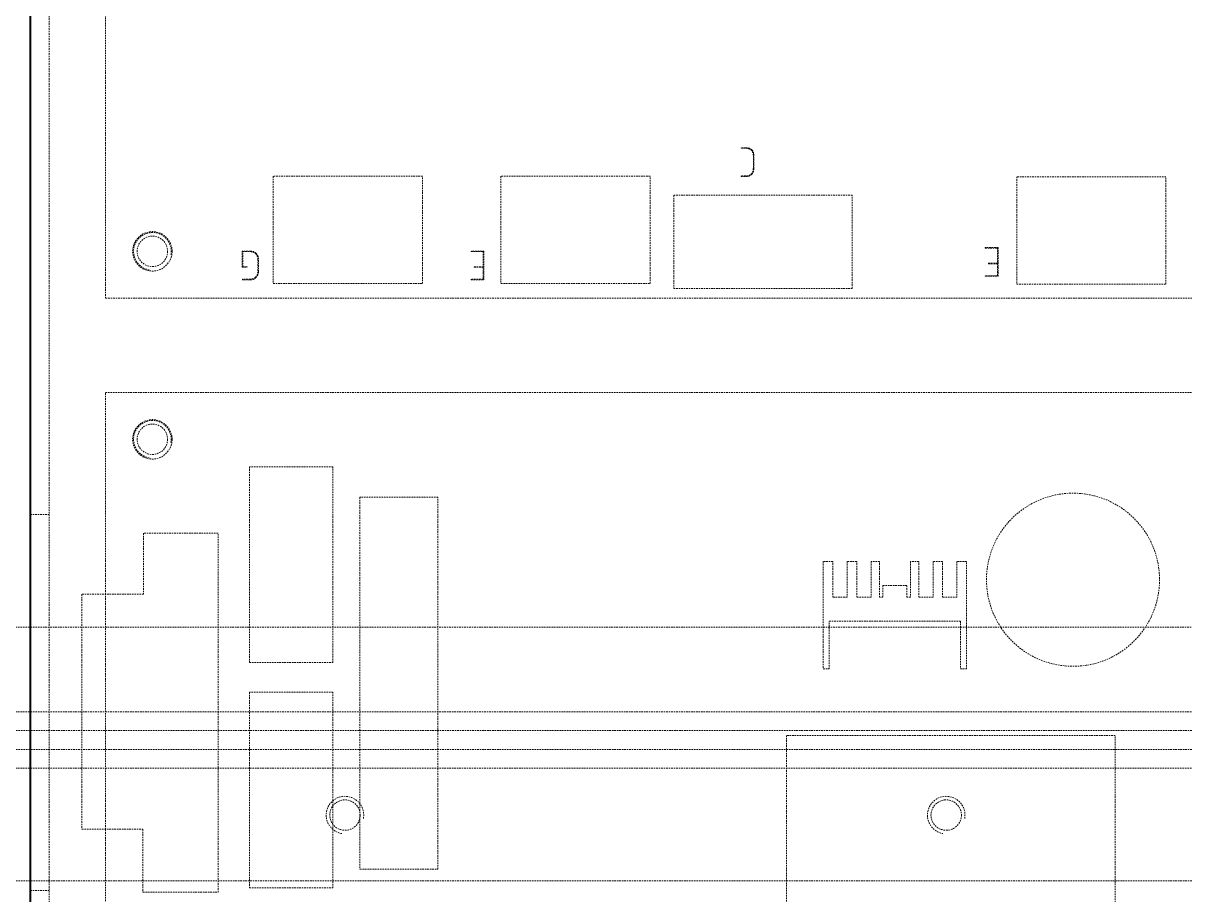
# Model space of a CAD drawing. Header units: inches. Extents: x 6934 to 18973, y 4254 to 7629.
# Drawn here: x 16850 to 16973.7, y 4810 to 4902.7 of the extents above; entities that cross this region are included whole.
import ezdxf

# ---------------------------------------------------------------- set-up
doc = ezdxf.new("R2010")
doc.units = ezdxf.units.IN
doc.header["$MEASUREMENT"] = 0
doc.linetypes.add('입력 정류부 ASSY$0$DASHED', pattern=[0.2067, 0.1654, -0.0413])
for name, color, linetype, lineweight, true_color in [('입력 정류부 ASSY$0$가려진 것(ISO)', 2, '입력 정류부 ASSY$0$DASHED', 18, 0xffff00), ('입력 정류부 ASSY$0$가려진 좁은 것(ISO)', 2, '입력 정류부 ASSY$0$DASHED', 18, 0xffff00), ('입력 정류부 ASSY$0$가시적인 것(ISO)', 3, 'Continuous', 40, 0x00ff00)]:
    doc.layers.add(name, color=color, linetype=linetype, lineweight=lineweight, true_color=true_color)

# ---------------------------------------------------------------- blocks, each defined once
blk = doc.blocks.new('입력 정류부 ASSY')
at = {"layer": '입력 정류부 ASSY$0$가려진 것(ISO)'}
for p, q in [((198.7, 771.43), (198.7, 443.43)), ((204.7, 613.44), (204.7, 721.93)), ((272.87, 629.47), (272.36, 629.47)), ((272.36, 629.47), (272.36, 629.41)), ((272.36, 629.41), (272.87, 629.41)), ((273.67, 628.6), (273.67, 627.27)), ((273.73, 627.27), (273.73, 628.6)), ((238.44, 626.43), (222.56, 626.43)), ((222.56, 626.43), (222.56, 615)), ((238.44, 615), (238.44, 626.43)), ((262.69, 626.43), (246.81, 626.43)), ((246.81, 626.43), (246.81, 615)), ((262.69, 615), (262.69, 626.43)), ((272.87, 626.47), (272.36, 626.47)), ((272.36, 626.47), (272.36, 626.4)), ((272.36, 626.4), (272.87, 626.4)), ((301.71, 626.38), (301.71, 614.95)), ((317.59, 626.38), (301.71, 626.38)), ((317.59, 614.95), (317.59, 626.38)), ((284.2, 624.4), (265.2, 624.4)), ((265.2, 624.4), (265.2, 614.5)), ((284.2, 614.5), (284.2, 624.4)), ((220.12, 618.47), (219.25, 618.47)), ((219.25, 618.47), (219.25, 616.74)), ((219.32, 616.8), (219.32, 618.41)), ((219.32, 618.41), (220.12, 618.41)), ((244.99, 618.47), (243.62, 618.47)), ((243.62, 618.47), (243.62, 618.41)), ((243.62, 618.41), (244.92, 618.41)), ((244.92, 618.41), (244.92, 616.8)), ((244.99, 615.4), (244.99, 618.47)), ((299.73, 618.85), (298.36, 618.85)), ((298.36, 618.85), (298.36, 618.79)), ((298.36, 618.79), (299.66, 618.79)), ((299.66, 618.79), (299.66, 617.18)), ((299.73, 615.78), (299.73, 618.85)), ((220.92, 617.6), (220.92, 616.27)), ((220.99, 616.27), (220.99, 617.6)), ((298.7, 617.18), (298.7, 617.12)), ((299.66, 617.18), (298.7, 617.18)), ((298.7, 617.12), (299.66, 617.12)), ((299.66, 617.12), (299.66, 615.85)), ((219.25, 616.74), (219.79, 616.74)), ((219.79, 616.8), (219.32, 616.8)), ((219.79, 616.74), (219.79, 616.8)), ((243.95, 616.8), (243.95, 616.74)), ((244.92, 616.8), (243.95, 616.8)), ((243.95, 616.74), (244.92, 616.74)), ((244.92, 616.74), (244.92, 615.47)), ((299.66, 615.85), (298.36, 615.85)), ((298.36, 615.85), (298.36, 615.78)), ((298.36, 615.78), (299.73, 615.78)), ((220.12, 615.47), (219.29, 615.47)), ((219.29, 615.47), (219.29, 615.4)), ((219.29, 615.4), (220.12, 615.4)), ((222.56, 615), (238.44, 615)), ((244.92, 615.47), (243.62, 615.47)), ((243.62, 615.47), (243.62, 615.4)), ((243.62, 615.4), (244.99, 615.4)), ((246.81, 615), (262.69, 615)), ((265.2, 614.5), (284.2, 614.5)), ((301.71, 614.95), (317.59, 614.95)), ((382.19, 613.44), (204.7, 613.44)), ((204.7, 603.43), (382.19, 603.43)), ((204.7, 581.94), (204.7, 603.43)), ((220.03, 595.51), (220.03, 574.68)), ((228.92, 595.51), (220.03, 595.51)), ((228.92, 574.68), (228.92, 595.51)), ((231.78, 592.26), (231.8, 552.69)), ((240.1, 592.26), (231.78, 592.26)), ((240.1, 557.96), (240.1, 592.26)), ((196.7, 590.43), (198.7, 590.43)), ((208.77, 588.43), (208.77, 581.94)), ((216.7, 588.43), (208.77, 588.43)), ((216.7, 550.23), (216.7, 588.43)), ((281.12, 585.43), (281.12, 574)), ((282.13, 585.43), (281.12, 585.43)), ((282.13, 581.62), (282.13, 585.43)), ((283.66, 585.43), (283.66, 581.62)), ((284.67, 585.43), (283.66, 585.43)), ((284.67, 581.62), (284.67, 585.43)), ((286.2, 585.43), (286.2, 581.62)), ((287.09, 585.43), (286.2, 585.43)), ((287.09, 581.62), (287.09, 585.43)), ((290.39, 585.43), (290.39, 581.62)), ((291.28, 585.43), (290.39, 585.43)), ((291.28, 581.62), (291.28, 585.43)), ((292.8, 585.43), (292.8, 581.62)), ((293.82, 585.43), (292.8, 585.43)), ((293.82, 581.62), (293.82, 585.43)), ((295.34, 585.43), (295.34, 581.62)), ((296.36, 585.43), (295.34, 585.43)), ((296.36, 574), (296.36, 585.43)), ((290.01, 582.89), (287.47, 582.89)), ((287.47, 582.89), (287.47, 581.62)), ((290.01, 581.62), (290.01, 582.89)), ((208.77, 581.94), (202.2, 581.94)), ((202.2, 581.94), (202.2, 556.93)), ((204.7, 556.93), (204.7, 581.94)), ((283.66, 581.62), (282.13, 581.62)), ((286.2, 581.62), (284.67, 581.62)), ((287.47, 581.62), (287.09, 581.62)), ((290.39, 581.62), (290.01, 581.62)), ((292.8, 581.62), (291.28, 581.62)), ((295.34, 581.62), (293.82, 581.62)), ((281.75, 579.08), (295.72, 579.08)), ((281.75, 574), (281.75, 579.08)), ((295.72, 579.08), (295.72, 574)), ((423, 578.44), (110.2, 578.44)), ((220.03, 574.68), (228.92, 574.68)), ((281.12, 574), (281.75, 574)), ((295.72, 574), (296.36, 574)), ((220.03, 571.51), (220.03, 550.69)), ((228.92, 571.51), (220.03, 571.51)), ((228.92, 550.69), (228.92, 571.51)), ((110.2, 569.44), (434.7, 569.44)), ((490.2, 567.44), (110.2, 567.44)), ((277.2, 566.93), (277.2, 541.43)), ((312.2, 566.93), (277.2, 566.93)), ((312.2, 541.43), (312.2, 566.93)), ((490.2, 565.44), (110.2, 565.44)), ((240.1, 552.69), (240.1, 557.96)), ((202.2, 556.93), (208.7, 556.93)), ((204.7, 448.44), (204.7, 556.93)), ((208.7, 556.93), (208.7, 550.23)), ((231.8, 552.69), (240.1, 552.69)), ((196.7, 550.43), (198.7, 550.43)), ((208.7, 550.23), (216.7, 550.23)), ((220.03, 550.69), (228.92, 550.69))]:
    blk.add_line(p, q, dxfattribs=at)
for centre, radius in [((209.7, 618.44), 2.1), ((209.7, 618.44), 1.62), ((209.7, 598.43), 2.1), ((209.7, 598.44), 1.62), ((307.7, 583.49), 9.21), ((230.2, 558.44), 1.62), ((294.2, 558.44), 1.62)]:
    blk.add_circle(centre, radius, dxfattribs=at)
for centre in [(209.7, 618.44), (209.7, 598.44), (230.2, 558.44), (294.2, 558.44)]:
    blk.add_arc(centre, 2, 350, 260, dxfattribs=at)
for points, knots in [([(273.51, 629.24), (273.47, 629.28), (273.43, 629.31), (273.33, 629.37), (273.28, 629.39), (273.12, 629.45), (272.99, 629.47), (272.87, 629.47)], [-0.06933666, -0.06933666, -0.06933666, -0.06933666, -0.05338331, -0.05338331, -0.03696973, -0.03696973, 0, 0, 0, 0]), ([(272.87, 629.41), (272.94, 629.41), (273.01, 629.4), (273.13, 629.38), (273.19, 629.36), (273.35, 629.29), (273.42, 629.24), (273.52, 629.13), (273.57, 629.05), (273.63, 628.89), (273.67, 628.78), (273.67, 628.6)], [-0.1885188, -0.1885188, -0.1885188, -0.1885188, -0.1659728, -0.1659728, -0.1454636, -0.1454636, -0.1084302, -0.1084302, -0.0519346, -0.0519346, 0, 0, 0, 0]), ([(273.73, 628.6), (273.73, 628.74), (273.71, 628.88), (273.62, 629.1), (273.57, 629.18), (273.51, 629.24)], [-0.07016867, -0.07016867, -0.07016867, -0.07016867, -0.02849917, -0.02849917, 0, 0, 0, 0]), ([(273.67, 627.27), (273.67, 627.2), (273.66, 627.13), (273.64, 626.99), (273.62, 626.93), (273.56, 626.8), (273.51, 626.73), (273.39, 626.61), (273.31, 626.56), (273.12, 626.49), (272.99, 626.47), (272.87, 626.47)], [-0.1291688, -0.1291688, -0.1291688, -0.1291688, -0.1076168, -0.1076168, -0.0884252, -0.0884252, -0.0632361, -0.0632361, -0.0368584, -0.0368584, 0, 0, 0, 0]), ([(273.51, 626.64), (273.54, 626.67), (273.58, 626.71), (273.63, 626.81), (273.66, 626.86), (273.72, 627.02), (273.73, 627.15), (273.73, 627.27)], [-0.06952657, -0.06952657, -0.06952657, -0.06952657, -0.05347381, -0.05347381, -0.03700794, -0.03700794, 0, 0, 0, 0]), ([(272.87, 626.4), (273, 626.4), (273.14, 626.42), (273.35, 626.51), (273.43, 626.57), (273.51, 626.64)], [-0.07007339, -0.07007339, -0.07007339, -0.07007339, -0.0297248, -0.0297248, 0, 0, 0, 0]), ([(220.74, 618.23), (220.7, 618.27), (220.66, 618.3), (220.56, 618.36), (220.52, 618.39), (220.35, 618.45), (220.24, 618.47), (220.12, 618.47)], [-0.06864886, -0.06864886, -0.06864886, -0.06864886, -0.05168755, -0.05168755, -0.03506899, -0.03506899, 0, 0, 0, 0]), ([(220.12, 618.41), (220.23, 618.41), (220.34, 618.39), (220.54, 618.31), (220.62, 618.25), (220.7, 618.18)], [-0.06400838, -0.06400838, -0.06400838, -0.06400838, -0.03085808, -0.03085808, 0, 0, 0, 0]), ([(220.99, 617.6), (220.99, 617.72), (220.97, 617.84), (220.88, 618.06), (220.82, 618.15), (220.74, 618.23)], [-0.06951228, -0.06951228, -0.06951228, -0.06951228, -0.03314625, -0.03314625, 0, 0, 0, 0]), ([(220.7, 618.18), (220.73, 618.14), (220.77, 618.1), (220.82, 618.02), (220.85, 617.97), (220.9, 617.82), (220.92, 617.71), (220.92, 617.6)], [-0.06385015, -0.06385015, -0.06385015, -0.06385015, -0.04821491, -0.04821491, -0.03281041, -0.03281041, 0, 0, 0, 0]), ([(220.92, 616.27), (220.92, 616.21), (220.91, 616.15), (220.89, 616.03), (220.87, 615.97), (220.8, 615.83), (220.74, 615.75), (220.66, 615.68)], [-0.06740971, -0.06740971, -0.06740971, -0.06740971, -0.04873109, -0.04873109, -0.0310245, -0.0310245, 0, 0, 0, 0]), ([(220.71, 615.63), (220.75, 615.67), (220.8, 615.72), (220.87, 615.82), (220.9, 615.87), (220.97, 616.04), (220.99, 616.15), (220.99, 616.27)], [-0.07304362, -0.07304362, -0.07304362, -0.07304362, -0.0539676, -0.0539676, -0.03553634, -0.03553634, 0, 0, 0, 0]), ([(220.66, 615.68), (220.58, 615.61), (220.5, 615.56), (220.32, 615.49), (220.22, 615.47), (220.12, 615.47)], [-0.05938919, -0.05938919, -0.05938919, -0.05938919, -0.02937709, -0.02937709, 0, 0, 0, 0]), ([(220.12, 615.4), (220.23, 615.4), (220.33, 615.42), (220.53, 615.5), (220.62, 615.56), (220.71, 615.63)], [-0.06456345, -0.06456345, -0.06456345, -0.06456345, -0.03252145, -0.03252145, 0, 0, 0, 0])]:
    blk.add_open_spline(points, degree=3, knots=knots, dxfattribs=at)
at = {"layer": '입력 정류부 ASSY$0$가려진 좁은 것(ISO)'}
for p, q in [((438.4, 563.44), (110.2, 563.44)), ((490.2, 551.44), (195.2, 551.44))]:
    blk.add_line(p, q, dxfattribs=at)
at = {"layer": '입력 정류부 ASSY$0$가시적인 것(ISO)'}
blk.add_line((196.7, 773.43), (196.7, 441.43), dxfattribs=at)

msp = doc.modelspace()

# ---------------------------------------------------------------- block references
msp.add_blockref('입력 정류부 ASSY', (16654.075, 4260.012))

doc.saveas('drawing.dxf')
